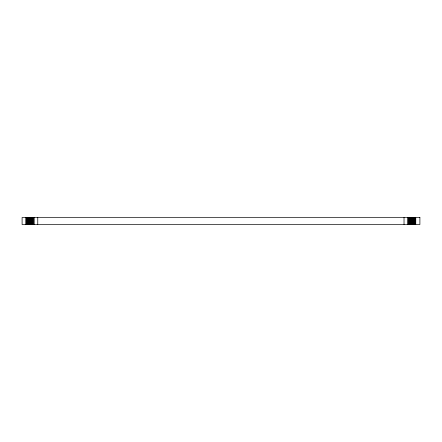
<?xml version="1.0" encoding="UTF-8"?>
<svg xmlns="http://www.w3.org/2000/svg" width="442" height="442" viewBox="0 0 442 442"><rect width="100%" height="100%" fill="white"/><g stroke="black" fill="none" stroke-linecap="round" stroke-linejoin="round"><path stroke-width="0.66" d="M415.773 217.47L415.751 224.53M415.397 217.47L415.397 224.53M415.187 217.47L415.187 224.53M414.933 217.47L414.933 224.53M414.64 217.47L414.64 224.53M414.298 217.47L414.298 224.53M413.916 217.47L413.916 224.53M413.497 217.47L413.497 224.53M413.038 217.47L413.038 224.53M412.546 217.47L412.546 224.53M412.021 217.47L412.021 224.53M411.463 217.47L411.463 224.53M410.872 217.47L410.872 224.53M410.264 217.47L410.264 224.53M409.623 217.47L409.623 224.53M408.966 217.47L408.966 224.53M408.292 217.47L408.292 224.53M407.601 217.47L407.601 224.53M404.027 217.47L404.027 224.53M37.769 217.47L37.769 224.53M34.194 217.47L34.194 224.53M33.504 217.47L33.504 224.53M32.83 217.47L32.83 224.53M32.172 217.47L32.172 224.53M31.537 217.47L31.537 224.53M30.923 217.47L30.923 224.53M30.332 217.47L30.332 224.53M29.78 217.47L29.78 224.53M29.249 217.47L29.249 224.53M28.758 217.47L28.758 224.53M28.299 217.47L28.299 224.53M27.879 217.47L27.879 224.53M27.498 217.47L27.498 224.53M27.161 217.47L27.161 224.53M26.863 217.47L26.863 224.53M26.608 217.47L26.608 224.53M26.398 217.47L26.398 224.53M419.9 217.47L22.1 217.47L22.1 224.53L419.9 224.53L419.9 217.47M26.045 224.53L26.045 217.47L26.023 224.53"/></g></svg>
